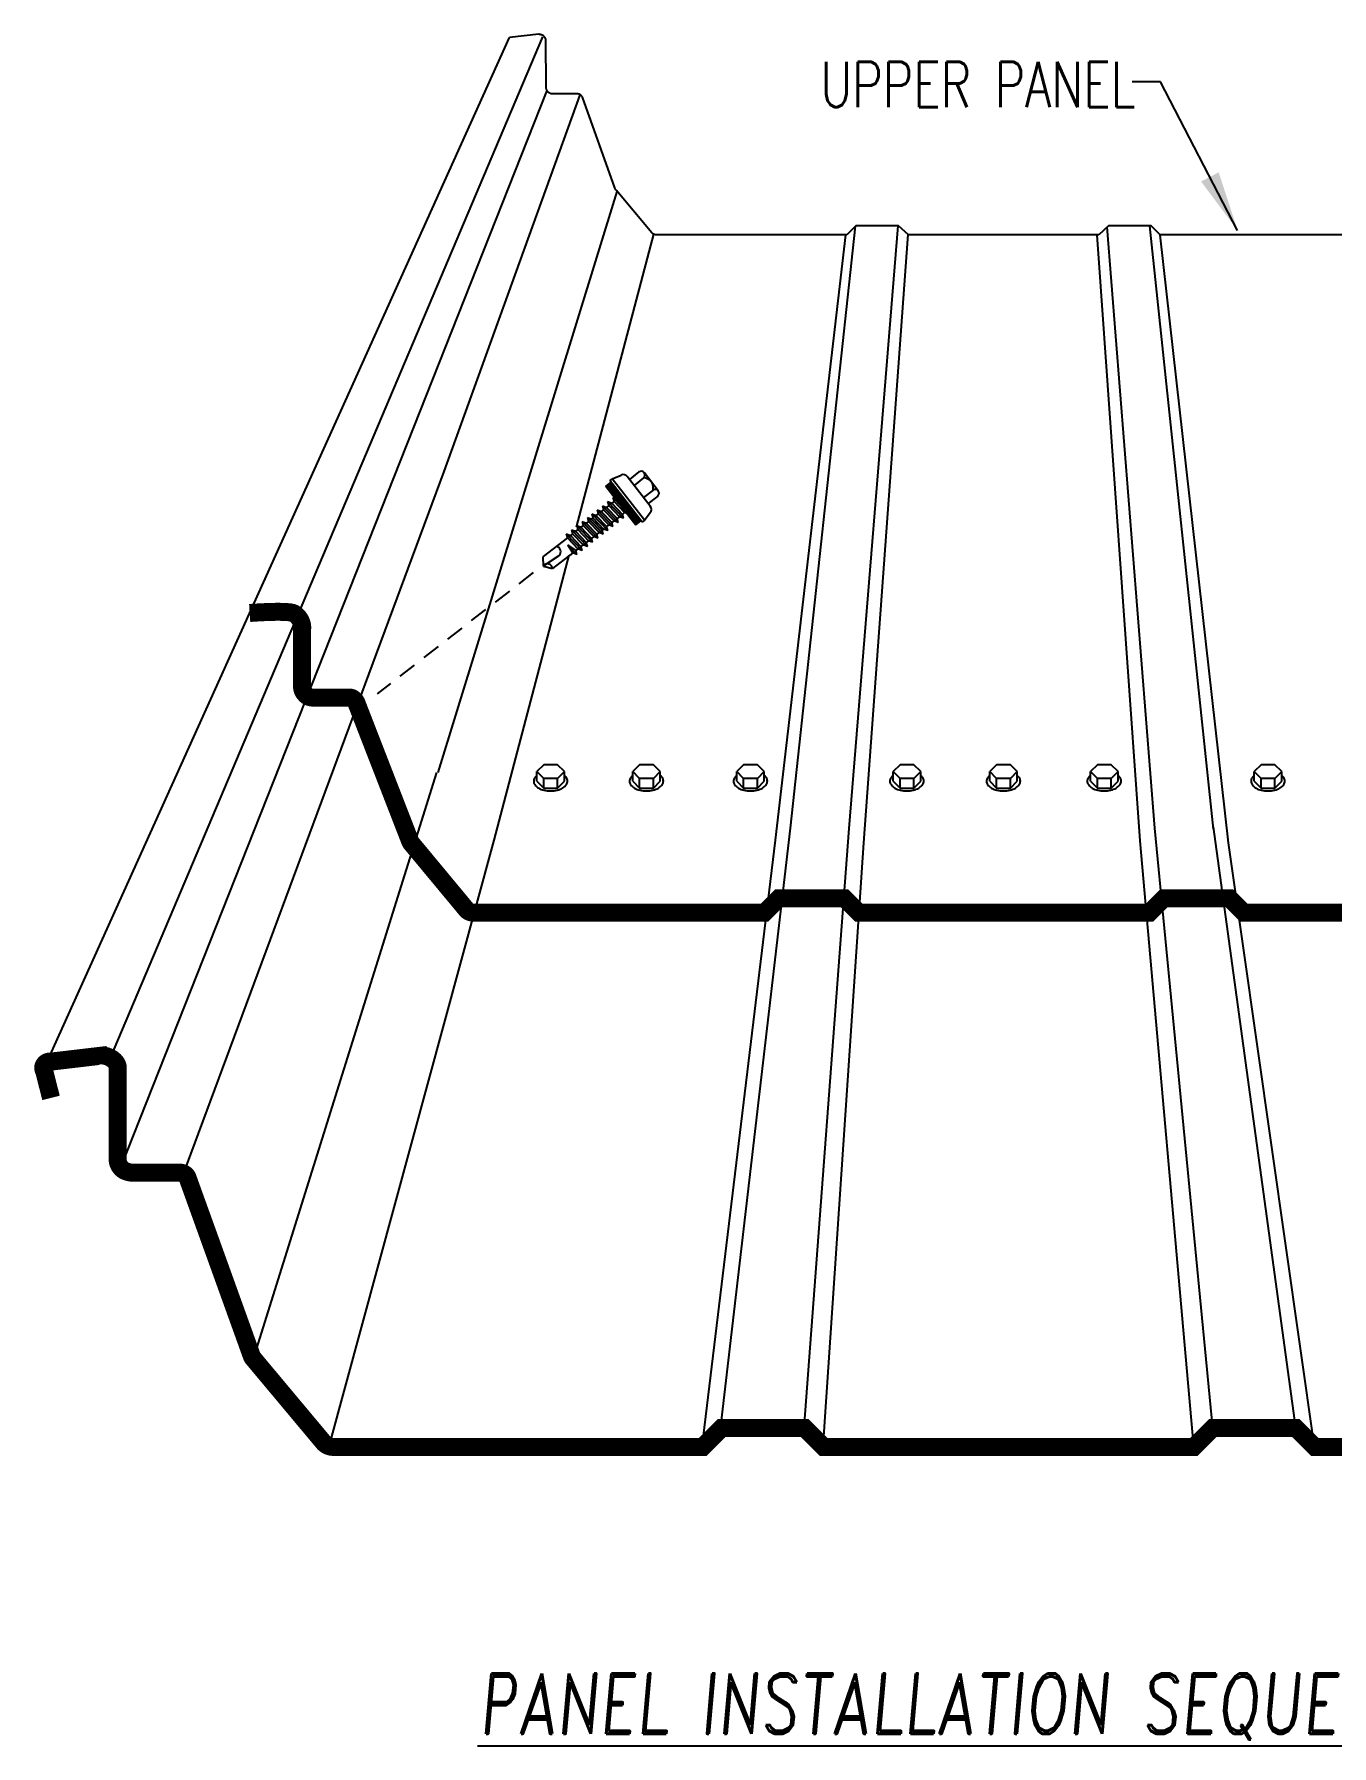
# Model space of a CAD drawing. Header units: inches. Extents: x 2.8 to 49, y 4.7 to 45.8.
# Drawn here: x 5.1 to 15.86, y 4.71 to 18.91 of the extents above; entities that cross this region are included whole.
import ezdxf

# ---------------------------------------------------------------- set-up
doc = ezdxf.new("R2010")
doc.units = ezdxf.units.IN
doc.header["$MEASUREMENT"] = 0
doc.linetypes.add('DASHED', pattern=[0.75, 0.5, -0.25])
doc.linetypes.add('NS Centerline', pattern=[0.7, 0.4, -0.1, 0.1, -0.1])
for name, color, linetype in [('DIM', 7, 'Continuous'), ('FASTENER', 9, 'Continuous'), ('LABEL', 6, 'Continuous'), ('NS Center Lines', 4, 'NS Centerline'), ('PANEL-S', 11, 'Continuous'), ('TEXT', 2, 'Continuous')]:
    doc.layers.add(name, color=color, linetype=linetype)
doc.styles.add('ROMAND', font='romand', dxfattribs={"height": 0.075})
doc.styles.add('SIMPLEX', font='SIMPLEX.SHX', dxfattribs={"width": 0.75, "height": 0.125})
doc.styles.add('TEXT1', font='ROMANS.shx', dxfattribs={"width": 0.75, "height": 0.375})
doc.dimstyles.new('DETAIL$7', dxfattribs={"dimscale": 4, "dimtxt": 0.09375, "dimasz": 0.125, "dimexe": 0.0625, "dimexo": 0.125, "dimgap": 0.0625, "dimtad": 1, "dimdec": 4, "dimzin": 3, "dimdsep": 46, "dimlunit": 4, "dimtxsty": 'TEXT1', "dimblk": 'ARCHTICK', "dimcen": 0.0625, "dimclrd": 7, "dimclre": 7, "dimclrt": 2, "dimadec": 0, "dimazin": 0, "dimtfac": 0.59375, "dimtdec": 4, "dimtmove": 0, "dimatfit": 3, "dimfxl": 0, "dimfrac": 2, "dimtolj": 1, "dimtzin": 3, "dimarcsym": 0})

# ---------------------------------------------------------------- blocks, each defined once
blk = doc.blocks.new('LAY-LAB')
at = {"layer": 'LABEL', "color": 6, "style": 'ROMAND', "oblique": 5, "width": 0.75}
blk.add_attdef('LAY-LAB', (0.017, 0.0362), '', height=0.1875, dxfattribs=at)
blk = doc.blocks.new('_ArchTick')
at = {"color": 0, "linetype": 'ByBlock', "const_width": 0.15}
blk.add_lwpolyline([(-0.5, -0.5), (0.5, 0.5)], dxfattribs=at)

msp = doc.modelspace()

# ---------------------------------------------------------------- linework, layer by layer
at = {"layer": 'FASTENER'}
for p, q in [((9.89039, 15.22347), (9.87101, 15.2084)), ((10.1384, 14.86442), (9.87101, 15.2084)), ((9.89039, 15.22347), (9.96349, 15.25428)), ((10.15778, 14.87948), (9.89039, 15.22347)), ((10.20534, 14.99577), (10.01481, 15.24088)), ((10.11172, 15.27989), (10.03241, 15.21824)), ((10.15055, 15.22993), (10.07124, 15.16828)), ((10.27225, 15.12267), (10.15375, 15.27511)), ((9.87844, 15.19571), (9.83609, 15.16278)), ((9.83609, 15.16278), (10.08592, 14.84139)), ((9.83796, 15.16424), (9.83755, 15.16091)), ((9.8404, 15.16613), (9.83944, 15.15848)), ((9.84283, 15.16802), (9.84133, 15.15605)), ((9.84526, 15.16991), (9.84322, 15.15361)), ((9.84769, 15.1718), (9.84511, 15.15118)), ((9.85012, 15.17369), (9.847, 15.14875)), ((9.85256, 15.17559), (9.84889, 15.14632)), ((9.85499, 15.17748), (9.85078, 15.14388)), ((9.85742, 15.17937), (9.85267, 15.14145)), ((9.85985, 15.18126), (9.85456, 15.13902)), ((9.86229, 15.18315), (9.85645, 15.13659)), ((9.86472, 15.18504), (9.85834, 15.13416)), ((9.86715, 15.18693), (9.86023, 15.13172)), ((9.86958, 15.18882), (9.86213, 15.12929)), ((9.87202, 15.19071), (9.86402, 15.12686)), ((9.87445, 15.1926), (9.86591, 15.12443)), ((9.87688, 15.19449), (9.8678, 15.12199)), ((9.87912, 15.19484), (9.86969, 15.11956)), ((9.88101, 15.19241), (9.87158, 15.11713)), ((9.8829, 15.18998), (9.87347, 15.1147)), ((9.88479, 15.18755), (9.87536, 15.11226)), ((9.88668, 15.18511), (9.87725, 15.10983)), ((10.12828, 14.87432), (9.87844, 15.19571)), ((9.88857, 15.18268), (9.87914, 15.1074)), ((9.89046, 15.18025), (9.88103, 15.10497)), ((9.89235, 15.17782), (9.88292, 15.10254)), ((9.89425, 15.17538), (9.88481, 15.1001)), ((9.89614, 15.17295), (9.88671, 15.09767)), ((9.89803, 15.17052), (9.8886, 15.09524)), ((9.89992, 15.16809), (9.89049, 15.09281)), ((9.90181, 15.16565), (9.89238, 15.09037)), ((9.9037, 15.16322), (9.89427, 15.08794)), ((9.89577, 15.0675), (9.97396, 14.98542)), ((9.89577, 15.0675), (9.90517, 15.03467)), ((9.89577, 15.0675), (9.9163, 15.0596)), ((9.90559, 15.16079), (9.89616, 15.08551)), ((9.90748, 15.15836), (9.89805, 15.08308)), ((9.90937, 15.15593), (9.89994, 15.08064)), ((9.91126, 15.15349), (9.90183, 15.07821)), ((9.91315, 15.15106), (9.90372, 15.07578)), ((9.91504, 15.14863), (9.90561, 15.07335)), ((9.91693, 15.1462), (9.9075, 15.07092)), ((9.91882, 15.14376), (9.90939, 15.06848)), ((9.92072, 15.14133), (9.91128, 15.06605)), ((9.92261, 15.1389), (9.91318, 15.06362)), ((9.9245, 15.13647), (9.91507, 15.06119)), ((9.92639, 15.13403), (9.91696, 15.05875)), ((9.92828, 15.1316), (9.91885, 15.05632)), ((9.93017, 15.12917), (9.92074, 15.05389)), ((9.93206, 15.12674), (9.92263, 15.05146)), ((9.93395, 15.1243), (9.92452, 15.04902)), ((9.93584, 15.12187), (9.92641, 15.04659)), ((9.93773, 15.11944), (9.9283, 15.04416)), ((9.93962, 15.11701), (9.93019, 15.04173)), ((9.94151, 15.11458), (9.93208, 15.0393)), ((9.94141, 15.09623), (9.93397, 15.03686)), ((9.94384, 15.09812), (9.93586, 15.03443)), ((9.94628, 15.10001), (9.93776, 15.032)), ((9.94871, 15.10191), (9.93965, 15.02957)), ((9.9434, 15.11214), (9.94141, 15.09623)), ((9.95097, 15.10241), (9.94154, 15.02713)), ((9.95286, 15.09998), (9.94343, 15.0247)), ((9.9453, 15.10971), (9.94384, 15.09812)), ((9.95475, 15.09755), (9.94532, 15.02227)), ((9.94719, 15.10728), (9.94628, 15.10001)), ((9.95664, 15.09512), (9.94721, 15.01984)), ((9.94908, 15.10485), (9.94871, 15.10191)), ((9.95853, 15.09268), (9.9491, 15.0174)), ((9.96042, 15.09025), (9.95099, 15.01497)), ((9.96231, 15.08782), (9.95288, 15.01254)), ((9.9642, 15.08539), (9.95477, 15.01011)), ((9.96609, 15.08296), (9.95666, 15.00768)), ((9.96798, 15.08052), (9.95855, 15.00524)), ((9.96987, 15.07809), (9.96044, 15.00281)), ((9.97177, 15.07566), (9.96233, 15.00038)), ((9.97366, 15.07323), (9.96423, 14.99795)), ((9.97555, 15.07079), (9.96612, 14.99551)), ((9.97744, 15.06836), (9.96801, 14.99308)), ((9.97933, 15.06593), (9.9699, 14.99065)), ((9.98122, 15.0635), (9.97179, 14.98822)), ((9.98311, 15.06106), (9.97368, 14.98578)), ((10.22822, 15.13002), (10.14891, 15.06836)), ((10.26706, 15.08006), (10.18775, 15.01841)), ((9.72066, 14.93137), (9.73005, 14.89854)), ((9.72066, 14.93137), (9.75519, 14.91809)), ((9.72066, 14.93137), (9.85245, 14.79302)), ((9.77383, 14.93257), (9.75519, 14.91809)), ((9.75519, 14.91809), (9.84306, 14.82585)), ((9.76444, 14.9654), (9.79897, 14.95212)), ((9.76444, 14.9654), (9.77383, 14.93257)), ((9.76444, 14.9654), (9.89623, 14.82705)), ((9.77383, 14.93257), (9.86169, 14.84034)), ((9.81761, 14.9666), (9.79897, 14.95212)), ((9.79897, 14.95212), (9.88684, 14.85988)), ((9.80822, 14.99944), (9.84275, 14.98615)), ((9.80822, 14.99944), (9.81761, 14.9666)), ((9.80822, 14.99944), (9.94001, 14.86108)), ((9.81761, 14.9666), (9.90547, 14.87437)), ((9.86139, 15.00064), (9.84275, 14.98615)), ((9.84275, 14.98615), (9.93062, 14.89391)), ((9.852, 15.03347), (9.86139, 15.00064)), ((9.852, 15.03347), (9.88653, 15.02018)), ((9.852, 15.03347), (9.98379, 14.89512)), ((9.86139, 15.00064), (9.94925, 14.9084)), ((9.90517, 15.03467), (9.88653, 15.02018)), ((9.88653, 15.02018), (9.9744, 14.92795)), ((9.90517, 15.03467), (9.99303, 14.94243)), ((9.99303, 14.94243), (9.9744, 14.92795)), ((9.98379, 14.89512), (9.9744, 14.92795)), ((9.985, 15.05863), (9.97557, 14.98335)), ((9.98689, 15.0562), (9.97746, 14.98092)), ((9.98878, 15.05377), (9.97935, 14.97849)), ((9.99067, 15.05134), (9.98124, 14.97606)), ((9.99256, 15.0489), (9.98313, 14.97362)), ((9.99445, 15.04647), (9.98502, 14.97119)), ((9.99635, 15.04404), (9.98691, 14.96876)), ((9.99824, 15.04161), (9.98881, 14.96633)), ((10.00013, 15.03917), (9.9907, 14.96389)), ((10.00202, 15.03674), (9.99259, 14.96146)), ((10.0135, 14.93456), (9.99303, 14.94243)), ((10.00391, 15.03431), (9.99448, 14.95903)), ((10.0058, 15.03188), (9.99637, 14.9566)), ((10.00769, 15.02944), (9.99826, 14.95416)), ((10.00958, 15.02701), (10.00015, 14.95173)), ((10.01147, 15.02458), (10.00204, 14.9493)), ((10.01336, 15.02215), (10.00393, 14.94687)), ((10.01525, 15.01972), (10.00582, 14.94444)), ((10.01714, 15.01728), (10.00771, 14.942)), ((10.01903, 15.01485), (10.0096, 14.93957)), ((10.02092, 15.01242), (10.01149, 14.93714)), ((10.02282, 15.00999), (10.01338, 14.93471)), ((10.02471, 15.00755), (10.01528, 14.93227)), ((10.0266, 15.00512), (10.01717, 14.92984)), ((10.02849, 15.00269), (10.01906, 14.92741)), ((10.03038, 15.00026), (10.02095, 14.92498)), ((10.03227, 14.99782), (10.02284, 14.92254)), ((10.03416, 14.99539), (10.02473, 14.92011)), ((10.03605, 14.99296), (10.02662, 14.91768)), ((10.03794, 14.99053), (10.02851, 14.91525)), ((10.03983, 14.9881), (10.0304, 14.91282)), ((10.04172, 14.98566), (10.03229, 14.91038)), ((10.04361, 14.98323), (10.03418, 14.90795)), ((10.0455, 14.9808), (10.03607, 14.90552)), ((10.0474, 14.97837), (10.03796, 14.90309)), ((10.04698, 14.95757), (10.03986, 14.90065)), ((10.04942, 14.95946), (10.04175, 14.89822)), ((10.05185, 14.96135), (10.04364, 14.89579)), ((10.05428, 14.96324), (10.04553, 14.89336)), ((10.04929, 14.97593), (10.04698, 14.95757)), ((10.05671, 14.96513), (10.04742, 14.89092)), ((10.05874, 14.96377), (10.04931, 14.88849)), ((10.05118, 14.9735), (10.04942, 14.95946)), ((10.06063, 14.96134), (10.0512, 14.88606)), ((10.05307, 14.97107), (10.05185, 14.96135)), ((10.06252, 14.95891), (10.05309, 14.88363)), ((10.05496, 14.96864), (10.05428, 14.96324)), ((10.06441, 14.95648), (10.05498, 14.8812)), ((10.05685, 14.9662), (10.05671, 14.96513)), ((10.0663, 14.95404), (10.05687, 14.87876)), ((10.06819, 14.95161), (10.05876, 14.87633)), ((10.07008, 14.94918), (10.06065, 14.8739)), ((10.07197, 14.94675), (10.06254, 14.87147)), ((10.07387, 14.94431), (10.06443, 14.86903)), ((10.07576, 14.94188), (10.06633, 14.8666)), ((10.07765, 14.93945), (10.06822, 14.86417)), ((10.07954, 14.93702), (10.07011, 14.86174)), ((10.08143, 14.93458), (10.072, 14.8593)), ((10.08332, 14.93215), (10.07389, 14.85687)), ((10.08521, 14.92972), (10.07578, 14.85444)), ((10.0871, 14.92729), (10.07767, 14.85201)), ((10.08899, 14.92486), (10.07956, 14.84957)), ((10.09088, 14.92242), (10.08145, 14.84714)), ((10.09277, 14.91999), (10.08334, 14.84471)), ((10.09466, 14.91756), (10.08523, 14.84228)), ((10.15778, 14.87948), (10.20568, 14.94272)), ((9.55205, 14.8003), (9.68384, 14.66195)), ((9.55205, 14.8003), (9.56144, 14.76747)), ((9.55205, 14.8003), (9.58658, 14.78702)), ((9.60522, 14.8015), (9.58658, 14.78702)), ((9.58658, 14.78702), (9.67445, 14.69478)), ((9.59583, 14.83434), (9.72762, 14.69598)), ((9.59583, 14.83434), (9.60522, 14.8015)), ((9.59583, 14.83434), (9.63036, 14.82105)), ((9.60522, 14.8015), (9.69308, 14.70927)), ((9.649, 14.83554), (9.63036, 14.82105)), ((9.63036, 14.82105), (9.71823, 14.72882)), ((9.63961, 14.86837), (9.67414, 14.85508)), ((9.63961, 14.86837), (9.649, 14.83554)), ((9.63961, 14.86837), (9.7714, 14.73002)), ((9.649, 14.83554), (9.73686, 14.7433)), ((9.69278, 14.86957), (9.67414, 14.85508)), ((9.67414, 14.85508), (9.76201, 14.76285)), ((9.68339, 14.9024), (9.69278, 14.86957)), ((9.68339, 14.9024), (9.71792, 14.88911)), ((9.68339, 14.9024), (9.81518, 14.76405)), ((9.69278, 14.86957), (9.78064, 14.77733)), ((9.73005, 14.89854), (9.71792, 14.88911)), ((9.71792, 14.88911), (9.80579, 14.79688)), ((9.73005, 14.89854), (9.81791, 14.80631)), ((9.78064, 14.77733), (9.76201, 14.76285)), ((9.81518, 14.76405), (9.78064, 14.77733)), ((9.81791, 14.80631), (9.80579, 14.79688)), ((9.81518, 14.76405), (9.80579, 14.79688)), ((9.85245, 14.79302), (9.81791, 14.80631)), ((9.86169, 14.84034), (9.84306, 14.82585)), ((9.85245, 14.79302), (9.84306, 14.82585)), ((9.89623, 14.82705), (9.86169, 14.84034)), ((9.90547, 14.87437), (9.88684, 14.85988)), ((9.89623, 14.82705), (9.88684, 14.85988)), ((9.94001, 14.86108), (9.90547, 14.87437)), ((9.94925, 14.9084), (9.93062, 14.89391)), ((9.94001, 14.86108), (9.93062, 14.89391)), ((9.98379, 14.89512), (9.94925, 14.9084)), ((10.08592, 14.84139), (10.12828, 14.87432)), ((10.09655, 14.91513), (10.08747, 14.84259)), ((10.09845, 14.91269), (10.0899, 14.84449)), ((10.10034, 14.91026), (10.09233, 14.84638)), ((10.10223, 14.90783), (10.09476, 14.84827)), ((10.10412, 14.9054), (10.0972, 14.85016)), ((10.10601, 14.90296), (10.09963, 14.85205)), ((10.1079, 14.90053), (10.10206, 14.85394)), ((10.10979, 14.8981), (10.10449, 14.85583)), ((10.11168, 14.89567), (10.10693, 14.85772)), ((10.11357, 14.89324), (10.10936, 14.85961)), ((10.11546, 14.8908), (10.11179, 14.8615)), ((10.11735, 14.88837), (10.11422, 14.86339)), ((10.11924, 14.88594), (10.11666, 14.86528)), ((10.12113, 14.88351), (10.11909, 14.86717)), ((10.12302, 14.88107), (10.12152, 14.86907)), ((10.12492, 14.87864), (10.12395, 14.87096)), ((10.12681, 14.87621), (10.12638, 14.87285)), ((10.15778, 14.87948), (10.1384, 14.86442)), ((9.51766, 14.73344), (9.3174, 14.57777)), ((9.50827, 14.76627), (9.64006, 14.62792)), ((9.50827, 14.76627), (9.54281, 14.75299)), ((9.50827, 14.76627), (9.51766, 14.73344)), ((9.51766, 14.73344), (9.60552, 14.64121)), ((9.51924, 14.67477), (9.59628, 14.59389)), ((9.51924, 14.67477), (9.58689, 14.62672)), ((9.52135, 14.67255), (9.56175, 14.60718)), ((9.56144, 14.76747), (9.54281, 14.75299)), ((9.54281, 14.75299), (9.63067, 14.66075)), ((9.56144, 14.76747), (9.6493, 14.67524)), ((9.60552, 14.64121), (9.58689, 14.62672)), ((9.64006, 14.62792), (9.60552, 14.64121)), ((9.6493, 14.67524), (9.63067, 14.66075)), ((9.64006, 14.62792), (9.63067, 14.66075)), ((9.68384, 14.66195), (9.6493, 14.67524)), ((9.69308, 14.70927), (9.67445, 14.69478)), ((9.68384, 14.66195), (9.67445, 14.69478)), ((9.72762, 14.69598), (9.69308, 14.70927)), ((9.73686, 14.7433), (9.71823, 14.72882)), ((9.72762, 14.69598), (9.71823, 14.72882)), ((9.7714, 14.73002), (9.73686, 14.7433)), ((9.7714, 14.73002), (9.76201, 14.76285)), ((9.31899, 14.49874), (9.3174, 14.57777)), ((9.31899, 14.49874), (9.39519, 14.4777)), ((9.3277, 14.50734), (9.45, 14.58653)), ((9.56175, 14.60718), (9.39519, 14.4777)), ((9.56175, 14.60718), (9.54311, 14.59269)), ((9.59628, 14.59389), (9.56175, 14.60718)), ((9.59191, 14.63063), (9.58689, 14.62672)), ((9.59628, 14.59389), (9.58689, 14.62672)), ((9.32244, 12.84949), (9.26525, 12.79229)), ((9.26525, 12.71274), (9.26525, 12.79229)), ((9.32244, 12.73508), (9.26525, 12.79229)), ((9.4368, 12.84949), (9.32244, 12.84949)), ((9.49399, 12.79229), (9.4368, 12.84949)), ((9.49399, 12.79229), (9.4368, 12.73508)), ((9.49399, 12.71274), (9.49399, 12.79229)), ((10.11729, 12.84949), (10.0601, 12.79229)), ((10.0601, 12.71274), (10.0601, 12.79229)), ((10.11729, 12.73508), (10.0601, 12.79229)), ((10.23165, 12.84949), (10.11729, 12.84949)), ((10.28884, 12.79229), (10.23165, 12.84949)), ((10.28884, 12.79229), (10.23165, 12.73508)), ((10.28884, 12.71274), (10.28884, 12.79229)), ((10.9801, 12.84949), (10.92291, 12.79229)), ((10.9801, 12.73508), (10.92291, 12.79229)), ((10.92291, 12.71274), (10.92291, 12.79229)), ((11.09446, 12.84949), (10.9801, 12.84949)), ((11.15165, 12.79229), (11.09446, 12.84949)), ((11.15165, 12.79229), (11.09446, 12.73508)), ((11.15165, 12.71274), (11.15165, 12.79229)), ((12.2774, 12.84949), (12.22021, 12.79229)), ((12.2774, 12.73508), (12.22021, 12.79229)), ((12.22021, 12.71274), (12.22021, 12.79229)), ((12.39176, 12.84949), (12.2774, 12.84949)), ((12.44895, 12.79229), (12.39176, 12.84949)), ((12.44895, 12.79229), (12.39176, 12.73508)), ((12.44895, 12.71274), (12.44895, 12.79229)), ((13.0787, 12.84949), (13.02152, 12.79229)), ((13.0787, 12.73508), (13.02152, 12.79229)), ((13.02152, 12.71274), (13.02152, 12.79229)), ((13.19307, 12.84949), (13.0787, 12.84949)), ((13.25025, 12.79229), (13.19307, 12.84949)), ((13.25025, 12.79229), (13.19307, 12.73508)), ((13.25025, 12.71274), (13.25025, 12.79229)), ((13.91446, 12.84949), (13.85728, 12.79229)), ((13.91446, 12.73508), (13.85728, 12.79229)), ((13.85728, 12.71274), (13.85728, 12.79229)), ((14.02883, 12.84949), (13.91446, 12.84949)), ((14.08601, 12.79229), (14.02883, 12.84949)), ((14.08601, 12.79229), (14.02883, 12.73508)), ((14.08601, 12.71274), (14.08601, 12.79229)), ((15.27354, 12.84949), (15.21635, 12.79229)), ((15.27354, 12.73508), (15.21635, 12.79229)), ((15.21635, 12.71274), (15.21635, 12.79229)), ((15.38791, 12.84949), (15.27354, 12.84949)), ((15.44509, 12.79229), (15.38791, 12.84949)), ((15.44509, 12.79229), (15.38791, 12.73508)), ((15.44509, 12.71274), (15.44509, 12.79229)), ((9.26525, 12.71274), (9.32244, 12.65553)), ((9.4368, 12.73508), (9.32244, 12.73508)), ((9.32244, 12.65553), (9.32244, 12.73508)), ((9.32244, 12.65553), (9.4368, 12.65553)), ((9.4368, 12.65553), (9.4368, 12.73508)), ((9.4368, 12.65553), (9.49399, 12.71274)), ((10.0601, 12.71274), (10.11729, 12.65553)), ((10.23165, 12.73508), (10.11729, 12.73508)), ((10.11729, 12.65553), (10.11729, 12.73508)), ((10.11729, 12.65553), (10.23165, 12.65553)), ((10.23165, 12.65553), (10.23165, 12.73508)), ((10.23165, 12.65553), (10.28884, 12.71274)), ((10.92291, 12.71274), (10.9801, 12.65553)), ((10.9801, 12.65553), (10.9801, 12.73508)), ((11.09446, 12.73508), (10.9801, 12.73508)), ((10.9801, 12.65553), (11.09446, 12.65553)), ((11.09446, 12.65553), (11.09446, 12.73508)), ((11.09446, 12.65553), (11.15165, 12.71274)), ((12.22021, 12.71274), (12.2774, 12.65553)), ((12.2774, 12.65553), (12.2774, 12.73508)), ((12.39176, 12.73508), (12.2774, 12.73508)), ((12.2774, 12.65553), (12.39176, 12.65553)), ((12.39176, 12.65553), (12.39176, 12.73508)), ((12.39176, 12.65553), (12.44895, 12.71274)), ((13.02152, 12.71274), (13.0787, 12.65553)), ((13.0787, 12.65553), (13.0787, 12.73508)), ((13.19307, 12.73508), (13.0787, 12.73508)), ((13.0787, 12.65553), (13.19307, 12.65553)), ((13.19307, 12.65553), (13.19307, 12.73508)), ((13.19307, 12.65553), (13.25025, 12.71274)), ((13.85728, 12.71274), (13.91446, 12.65553)), ((13.91446, 12.65553), (13.91446, 12.73508)), ((14.02883, 12.73508), (13.91446, 12.73508)), ((13.91446, 12.65553), (14.02883, 12.65553)), ((14.02883, 12.65553), (14.02883, 12.73508)), ((14.02883, 12.65553), (14.08601, 12.71274)), ((15.21635, 12.71274), (15.27354, 12.65553)), ((15.27354, 12.65553), (15.27354, 12.73508)), ((15.38791, 12.73508), (15.27354, 12.73508)), ((15.27354, 12.65553), (15.38791, 12.65553)), ((15.38791, 12.65553), (15.38791, 12.73508)), ((15.38791, 12.65553), (15.44509, 12.71274))]:
    msp.add_line(p, q, dxfattribs=at)
for points in [[(9.26525, 12.76065, 0.0646744), (9.24735, 12.74121, 0.15627597), (9.23836, 12.71268, 0.15627597)], [(9.23836, 12.71268, 0.15627597), (9.24763, 12.68423, 0.10666476), (9.27979, 12.65527, 0.07258776), (9.32281, 12.63829, 0.05902174), (9.37922, 12.63189, 0.05902174), (9.43557, 12.63885, 0.07258776), (9.47842, 12.65625, 0.10666476), (9.51028, 12.68553, 0.15627597), (9.51927, 12.71406, 0.15627597), (9.51, 12.74251, 0.05801111), (9.49399, 12.76002, 0.07258776)], [(10.0601, 12.76065, 0.0646744), (10.0422, 12.74121, 0.15627597), (10.03321, 12.71268, 0.15627597)], [(10.03321, 12.71268, 0.15627597), (10.04248, 12.68423, 0.10666476), (10.07464, 12.65527, 0.07258776), (10.11766, 12.63829, 0.05902174), (10.17407, 12.63189, 0.05902174), (10.23042, 12.63885, 0.07258776), (10.27327, 12.65625, 0.10666476), (10.30513, 12.68553, 0.15627597), (10.31412, 12.71406, 0.15627597), (10.30485, 12.74251, 0.05801111), (10.28884, 12.76002, 0.07258776)], [(10.92291, 12.76065, 0.0646744), (10.90501, 12.74121, 0.15627597), (10.89602, 12.71268, 0.15627597)], [(10.89602, 12.71268, 0.15627597), (10.90529, 12.68423, 0.10666476), (10.93745, 12.65527, 0.07258776), (10.98047, 12.63829, 0.05902174), (11.03688, 12.63189, 0.05902174), (11.09323, 12.63885, 0.07258776), (11.13608, 12.65625, 0.10666476), (11.16794, 12.68553, 0.15627597), (11.17693, 12.71406, 0.15627597), (11.16766, 12.74251, 0.05801111), (11.15165, 12.76002, 0.07258776)], [(12.22021, 12.76065, 0.0646744), (12.20231, 12.74121, 0.15627597), (12.19332, 12.71268, 0.15627597)], [(12.19332, 12.71268, 0.15627597), (12.20259, 12.68423, 0.10666476), (12.23474, 12.65527, 0.07258776), (12.27776, 12.63829, 0.05902174), (12.33418, 12.63189, 0.05902174), (12.39053, 12.63885, 0.07258776), (12.43338, 12.65625, 0.10666476), (12.46524, 12.68553, 0.15627597), (12.47423, 12.71406, 0.15627597), (12.46496, 12.74251, 0.05801111), (12.44895, 12.76002, 0.07258776)], [(13.02152, 12.76065, 0.0646744), (13.00361, 12.74121, 0.15627597), (12.99463, 12.71268, 0.15627597)], [(12.99463, 12.71268, 0.15627597), (13.00389, 12.68423, 0.10666476), (13.03605, 12.65527, 0.07258776), (13.07907, 12.63829, 0.05902174), (13.13548, 12.63189, 0.05902174), (13.19183, 12.63885, 0.07258776), (13.23468, 12.65625, 0.10666476), (13.26655, 12.68553, 0.15627597), (13.27553, 12.71406, 0.15627597), (13.26626, 12.74251, 0.05801111), (13.25025, 12.76002, 0.07258776)], [(13.85728, 12.76065, 0.0646744), (13.83938, 12.74121, 0.15627597), (13.83039, 12.71268, 0.15627597)], [(13.83039, 12.71268, 0.15627597), (13.83966, 12.68423, 0.10666476), (13.87181, 12.65527, 0.07258776), (13.91483, 12.63829, 0.05902174), (13.97125, 12.63189, 0.05902174), (14.02759, 12.63885, 0.07258776), (14.07044, 12.65625, 0.10666476), (14.10231, 12.68553, 0.15627597), (14.1113, 12.71406, 0.15627597), (14.10203, 12.74251, 0.05801111), (14.08601, 12.76002, 0.07258776)], [(15.21635, 12.76065, 0.0646744), (15.19845, 12.74121, 0.15627597), (15.18946, 12.71268, 0.15627597)], [(15.18946, 12.71268, 0.15627597), (15.19873, 12.68423, 0.10666476), (15.23089, 12.65527, 0.07258776), (15.27391, 12.63829, 0.05902174), (15.33032, 12.63189, 0.05902174), (15.38667, 12.63885, 0.07258776), (15.42952, 12.65625, 0.10666476), (15.46138, 12.68553, 0.15627597), (15.47037, 12.71406, 0.15627597), (15.4611, 12.74251, 0.05801111), (15.44509, 12.76002, 0.07258776)]]:
    msp.add_lwpolyline(points, format="xyb", dxfattribs=at)
for centre, radius, start, end in [((9.98041, 15.21414), 0.04357, 37.859486, 112.859486), ((10.13007, 15.25408), 0.03167, 310.296088, 125.422883), ((10.1491, 15.14865), 0.08129, 346.743975, 88.974996), ((10.24654, 15.10418), 0.03167, 310.382396, 125.336576), ((10.17095, 14.96903), 0.04357, 322.859486, 37.859486), ((9.4178, 14.61769), 0.04481, 315.9522, 80.064022), ((9.35362, 14.47564), 0.04162, 2.847452, 146.284959)]:
    msp.add_arc(centre, radius, start, end, dxfattribs=at)
at = {"layer": 'NS Center Lines', "color": 8, "linetype": 'DASHED', "ltscale": 0.3}
msp.add_line((9.2342, 14.44453), (7.93861, 13.43741), dxfattribs=at)
at = {"layer": 'PANEL-S'}
for p, q in [((9.27975, 18.91331), (9.03732, 18.88512)), ((9.28047, 18.91311), (9.27975, 18.91331)), ((9.28627, 18.91241), (9.28047, 18.91311)), ((9.29207, 18.91127), (9.28627, 18.91241)), ((9.29781, 18.90968), (9.29207, 18.91127)), ((9.30346, 18.90773), (9.29781, 18.90968)), ((9.3089, 18.90534), (9.30346, 18.90773)), ((9.3141, 18.90257), (9.3089, 18.90534)), ((9.31899, 18.8994), (9.3141, 18.90257)), ((9.32357, 18.89593), (9.31899, 18.8994)), ((9.32769, 18.89209), (9.32357, 18.89593)), ((5.19905, 10.37924), (9.03732, 18.88512)), ((5.72836, 10.4156), (9.31518, 18.89306)), ((9.33138, 18.88794), (9.32769, 18.89209)), ((9.33449, 18.88344), (9.33138, 18.88794)), ((9.33704, 18.87868), (9.33449, 18.88344)), ((9.33893, 18.87362), (9.33704, 18.87868)), ((9.3401, 18.8683), (9.33893, 18.87362)), ((9.34048, 18.8627), (9.3401, 18.8683)), ((9.34054, 18.47943), (9.34048, 18.8627)), ((9.34072, 18.47578), (9.34054, 18.47943)), ((9.34102, 18.47231), (9.34072, 18.47578)), ((9.34144, 18.4689), (9.34102, 18.47231)), ((5.81303, 9.50508), (9.34897, 18.44624)), ((8.49531, 15.28464), (9.62518, 18.41077)), ((9.34198, 18.46568), (9.34144, 18.4689)), ((9.34263, 18.46251), (9.34198, 18.46568)), ((9.34341, 18.4595), (9.34263, 18.46251)), ((9.34429, 18.45657), (9.34341, 18.4595)), ((9.34531, 18.45382), (9.34429, 18.45657)), ((9.34644, 18.45113), (9.34531, 18.45382)), ((9.3477, 18.44858), (9.34644, 18.45113)), ((9.34903, 18.44613), (9.3477, 18.44858)), ((9.35052, 18.44386), (9.34903, 18.44613)), ((9.35214, 18.44165), (9.35052, 18.44386)), ((9.35387, 18.43956), (9.35214, 18.44165)), ((9.35567, 18.43758), (9.35387, 18.43956)), ((9.35764, 18.43489), (9.35567, 18.43758)), ((9.35971, 18.43238), (9.35764, 18.43489)), ((9.36188, 18.43011), (9.35971, 18.43238)), ((9.36413, 18.42802), (9.36188, 18.43011)), ((9.36652, 18.42619), (9.36413, 18.42802)), ((9.36896, 18.42453), (9.36652, 18.42619)), ((9.37147, 18.42308), (9.36896, 18.42453)), ((9.37402, 18.42178), (9.37147, 18.42308)), ((9.37668, 18.4207), (9.37402, 18.42178)), ((9.37938, 18.41977), (9.37668, 18.4207)), ((9.38213, 18.41901), (9.37938, 18.41977)), ((9.38487, 18.41838), (9.38213, 18.41901)), ((9.38769, 18.41794), (9.38487, 18.41838)), ((9.3905, 18.4176), (9.38769, 18.41794)), ((9.39335, 18.41742), (9.3905, 18.4176)), ((9.39615, 18.41734), (9.39335, 18.41742)), ((9.60652, 18.41726), (9.39615, 18.41734)), ((9.60937, 18.4169), (9.60652, 18.41726)), ((9.6122, 18.41636), (9.60937, 18.4169)), ((9.61499, 18.41554), (9.6122, 18.41636)), ((9.61776, 18.41457), (9.61499, 18.41554)), ((9.62049, 18.41335), (9.61776, 18.41457)), ((9.6232, 18.41198), (9.62049, 18.41335)), ((9.62581, 18.41039), (9.6232, 18.41198)), ((9.62841, 18.40867), (9.62581, 18.41039)), ((9.63093, 18.40674), (9.62841, 18.40867)), ((9.63338, 18.40467), (9.63093, 18.40674)), ((9.63571, 18.40241), (9.63338, 18.40467)), ((9.63798, 18.40004), (9.63571, 18.40241)), ((9.64013, 18.39751), (9.63798, 18.40004)), ((9.64223, 18.39484), (9.64013, 18.39751)), ((9.64414, 18.39203), (9.64223, 18.39484)), ((9.91243, 17.637), (9.64414, 18.39203)), ((9.9126, 17.63588), (9.91243, 17.637)), ((9.91288, 17.63469), (9.9126, 17.63588)), ((9.91324, 17.63339), (9.91288, 17.63469)), ((9.91372, 17.63208), (9.91324, 17.63339)), ((9.91426, 17.63071), (9.91372, 17.63208)), ((9.91488, 17.62929), (9.91426, 17.63071)), ((9.91553, 17.62786), (9.91488, 17.62929)), ((9.91629, 17.62648), (9.91553, 17.62786)), ((9.91709, 17.62507), (9.91629, 17.62648)), ((9.91794, 17.62369), (9.91709, 17.62507)), ((9.9188, 17.62234), (9.91794, 17.62369)), ((9.91974, 17.62106), (9.9188, 17.62234)), ((9.92064, 17.61985), (9.91974, 17.62106)), ((9.92159, 17.61873), (9.92064, 17.61985)), ((9.92249, 17.61772), (9.92159, 17.61873)), ((10.21799, 17.26582), (9.92249, 17.61772)), ((8.4447, 12.78455), (9.92989, 17.6089)), ((9.59416, 14.82196), (10.23385, 17.25326)), ((10.22008, 17.26331), (10.21799, 17.26582)), ((10.2223, 17.26104), (10.22008, 17.26331)), ((10.22457, 17.25895), (10.2223, 17.26104)), ((10.22702, 17.25712), (10.22457, 17.25895)), ((10.22957, 17.25546), (10.22702, 17.25712)), ((10.23226, 17.25401), (10.22957, 17.25546)), ((10.23501, 17.25271), (10.23226, 17.25401)), ((10.23793, 17.25163), (10.23501, 17.25271)), ((10.24095, 17.2507), (10.23793, 17.25163)), ((10.24411, 17.24994), (10.24095, 17.2507)), ((10.24734, 17.24931), (10.24411, 17.24994)), ((10.25075, 17.24887), (10.24734, 17.24931)), ((10.25422, 17.24853), (10.25075, 17.24887)), ((10.25786, 17.24835), (10.25422, 17.24853)), ((10.26157, 17.24827), (10.25786, 17.24835)), ((11.83551, 17.24827), (10.26157, 17.24827)), ((11.24339, 12.22279), (11.82833, 17.24827)), ((11.36991, 12.32401), (11.9082, 17.32096)), ((11.91142, 17.32418), (11.83551, 17.24827)), ((11.85575, 12.31895), (12.26227, 17.32418)), ((12.26569, 17.32418), (11.91142, 17.32418)), ((11.97722, 12.20254), (12.34364, 17.2511)), ((12.34666, 17.24827), (12.26569, 17.32418)), ((13.92565, 17.24827), (12.34666, 17.24827)), ((14.26979, 12.21773), (13.91373, 17.24827)), ((14.00662, 17.32418), (13.92565, 17.24827)), ((14.39125, 12.32401), (13.99571, 17.31395)), ((14.36088, 17.32418), (14.00662, 17.32418)), ((14.8771, 12.31388), (14.34863, 17.32418)), ((14.4368, 17.24827), (14.36088, 17.32418)), ((16.01444, 17.24835), (14.4368, 17.24827)), ((15.00362, 12.20254), (14.4368, 17.24827)), ((6.32924, 9.44435), (8.49531, 15.28464)), ((8.91031, 12.22279), (9.53287, 14.58899)), ((6.91125, 7.91092), (8.43458, 12.78455)), ((7.5388, 7.18214), (8.91031, 12.22279)), ((10.63669, 7.18721), (11.24339, 12.22279)), ((10.78723, 7.3333), (11.36991, 12.32401)), ((11.48163, 7.34409), (11.85575, 12.31895)), ((14.87159, 7.34365), (14.39125, 12.32401)), ((15.55963, 7.34409), (14.8771, 12.33413)), ((11.63878, 7.19163), (11.97722, 12.20254)), ((14.7147, 7.18721), (14.26979, 12.21773)), ((15.71637, 7.18804), (15.00362, 12.20254))]:
    msp.add_line(p, q, dxfattribs=at)
at = {"layer": 'PANEL-S', "const_width": 0.14938}
for points in [[(17.53879, 11.62068), (15.13014, 11.62054), (15.00868, 11.742), (14.46716, 11.742), (14.3457, 11.62054), (11.93673, 11.62054), (11.81527, 11.742), (11.27375, 11.742), (11.15229, 11.62054), (9.87694, 11.62054), (8.74836, 11.62054), (8.74274, 11.62066), (8.73724, 11.62102), (8.73188, 11.62161), (8.72662, 11.62245), (8.72158, 11.62353), (8.71664, 11.62484), (8.71187, 11.6264), (8.70725, 11.62813), (8.70285, 11.63016), (8.6986, 11.63243), (8.69456, 11.63494), (8.69071, 11.63764), (8.68709, 11.64062), (8.68368, 11.64379), (8.68049, 11.64726), (8.23215, 12.18736), (8.23033, 12.18928), (8.2286, 12.19119), (8.22698, 12.1931), (8.22543, 12.19495), (8.22401, 12.19687), (8.22266, 12.19878), (8.22137, 12.20069), (8.22013, 12.20254), (8.21901, 12.20446), (8.2179, 12.20637), (8.21686, 12.20828), (8.2158, 12.21014), (8.21483, 12.21205), (8.21383, 12.21396), (8.21288, 12.21588), (7.76654, 13.36655), (7.76457, 13.37036), (7.7623, 13.37412), (7.75985, 13.37785), (7.75715, 13.38144), (7.75428, 13.38494), (7.75118, 13.38827), (7.74789, 13.39146), (7.74441, 13.39439), (7.74078, 13.39714), (7.73695, 13.39961), (7.73299, 13.40178), (7.72884, 13.40357), (7.72456, 13.40507), (7.72013, 13.40617), (7.71559, 13.40684), (7.40722, 13.40704), (7.40252, 13.40716), (7.39779, 13.40752), (7.39311, 13.40811), (7.38843, 13.40895), (7.38385, 13.41003), (7.3793, 13.41134), (7.37488, 13.4129), (7.37054, 13.41463), (7.36635, 13.41666), (7.36225, 13.41893), (7.35834, 13.42144), (7.35455, 13.42414), (7.35099, 13.42712), (7.34758, 13.43029), (7.34441, 13.43376), (7.34143, 13.43741), (7.33782, 13.44129), (7.33453, 13.44524), (7.3316, 13.4493), (7.32895, 13.45346), (7.32664, 13.45773), (7.32457, 13.46207), (7.32278, 13.4665), (7.3212, 13.47094), (7.31991, 13.4755), (7.31881, 13.48008), (7.31793, 13.48473), (7.31723, 13.48939), (7.31674, 13.49411), (7.31638, 13.49882), (7.3162, 13.50354), (7.31612, 13.96374), (7.31757, 13.97504), (7.31809, 13.98605), (7.31774, 13.99681), (7.31652, 14.00725), (7.31455, 14.01744), (7.31177, 14.0273), (7.30831, 14.03685), (7.30411, 14.04599), (7.2993, 14.05484), (7.29386, 14.0633), (7.28785, 14.07138), (7.28127, 14.07904), (7.27422, 14.08632), (7.26667, 14.09315), (7.25869, 14.09954), (7.25033, 14.10545), (7.2373, 14.11049), (7.21777, 14.11419), (7.19281, 14.11676), (7.16336, 14.11828), (7.13052, 14.11893), (7.09521, 14.11882), (7.05849, 14.11808), (7.02133, 14.11684), (6.98481, 14.11531), (6.94986, 14.11349), (6.91754, 14.1116), (6.88224, 14.1093)], [(18.78567, 7.18738), (15.71721, 7.18721), (15.56032, 7.34409), (14.87204, 7.34409), (14.71515, 7.18721), (11.6432, 7.18721), (11.48631, 7.34409), (10.79803, 7.34409), (10.64114, 7.18721), (7.57423, 7.18721), (7.56851, 7.18738), (7.56267, 7.18792), (7.55677, 7.18882), (7.55084, 7.19008), (7.54493, 7.19169), (7.53904, 7.19364), (7.5332, 7.19597), (7.52742, 7.1986), (7.52182, 7.20165), (7.51635, 7.20502), (7.51104, 7.20879), (7.50593, 7.21285), (7.50108, 7.21733), (7.49646, 7.22211), (7.49217, 7.22725), (6.91631, 7.91598), (6.91449, 7.91789), (6.91276, 7.9198), (6.91115, 7.92174), (6.90959, 7.92364), (6.90818, 7.92566), (6.90683, 7.92765), (6.90553, 7.92972), (6.90429, 7.9318), (6.90318, 7.93399), (6.90206, 7.93622), (6.90103, 7.93853), (6.89997, 7.9409), (6.89899, 7.94339), (6.898, 7.94596), (6.89704, 7.94865), (6.36973, 9.41398), (6.36764, 9.42044), (6.36503, 9.42636), (6.36202, 9.43185), (6.35859, 9.43686), (6.35481, 9.44146), (6.35062, 9.44559), (6.34614, 9.44931), (6.34128, 9.45258), (6.33618, 9.45549), (6.33078, 9.45796), (6.32514, 9.46003), (6.31922, 9.46168), (6.31317, 9.463), (6.30686, 9.4639), (6.30043, 9.46443), (5.89401, 9.46459), (5.88835, 9.46563), (5.88267, 9.46677), (5.87703, 9.46808), (5.87139, 9.46951), (5.86587, 9.47117), (5.86041, 9.473), (5.85503, 9.47503), (5.84973, 9.47727), (5.84459, 9.47978), (5.83957, 9.4825), (5.83471, 9.48554), (5.82997, 9.4888), (5.82545, 9.49241), (5.82108, 9.4963), (5.81695, 9.50054), (5.81303, 9.50508), (5.80938, 9.50992), (5.80594, 9.51482), (5.80277, 9.51988), (5.79984, 9.52503), (5.79721, 9.53035), (5.79482, 9.53573), (5.79273, 9.54123), (5.7909, 9.54684), (5.78942, 9.55264), (5.7882, 9.5585), (5.78731, 9.56448), (5.78671, 9.57057), (5.78647, 9.57681), (5.78655, 9.58315), (5.78697, 9.5896), (5.78773, 10.33507), (5.78689, 10.34541), (5.78438, 10.35543), (5.78037, 10.36512), (5.77501, 10.37438), (5.76846, 10.38324), (5.76081, 10.39158), (5.75222, 10.39938), (5.74282, 10.40656), (5.73281, 10.41313), (5.72225, 10.41897), (5.71135, 10.42407), (5.70019, 10.42832), (5.68898, 10.43174), (5.6778, 10.43423), (5.66682, 10.43579), (5.66627, 10.43629), (5.23609, 10.38568), (5.22597, 10.38568), (5.2222, 10.3856), (5.2184, 10.38524), (5.21467, 10.38464), (5.21094, 10.38381), (5.20732, 10.38275), (5.20373, 10.38143), (5.20026, 10.37988), (5.19688, 10.37809), (5.19365, 10.37611), (5.1905, 10.37384), (5.18755, 10.37137), (5.1847, 10.36862), (5.18209, 10.36569), (5.17964, 10.36246), (5.17739, 10.35902), (5.17536, 10.35531), (5.17366, 10.35238), (5.17229, 10.3492), (5.17123, 10.34587), (5.17047, 10.34236), (5.17004, 10.33877), (5.16986, 10.33505), (5.16998, 10.33128), (5.17032, 10.32748), (5.17091, 10.32371), (5.17173, 10.31993), (5.17277, 10.31624), (5.17394, 10.31261), (5.17536, 10.30915), (5.17691, 10.30578), (5.17862, 10.30263), (5.23419, 10.08409)]]:
    msp.add_lwpolyline(points, dxfattribs=at)

# ---------------------------------------------------------------- block references
at = {"layer": 'LABEL', "xscale": 2.666666666666679, "yscale": 2.666666666666671, "zscale": 2.66666666666668}
msp.add_blockref('LAY-LAB', (8.73438, 4.70979), dxfattribs=at).add_auto_attribs({'LAY-LAB': '%%UPANEL INSTALLATION SEQUENCE'})

# ---------------------------------------------------------------- texts
at = {"layer": 'FASTENER', "style": 'SIMPLEX', "width": 0.75}
msp.add_text('JRE', height=0.003961, rotation=313.609486, dxfattribs=at).set_placement((9.52364, 14.66752))
at = {"layer": 'TEXT', "insert": (14.23101, 18.68401), "char_height": 0.375, "attachment_point": 3, "style": 'TEXT1'}
msp.add_mtext('UPPER PANEL', dxfattribs=at)

# ---------------------------------------------------------------- leaders
at = {"layer": 'DIM'}
msp.add_leader([(15.07839, 17.28519), (14.43804, 18.51772), (14.20407, 18.51772)], dimstyle='DETAIL$7', dxfattribs=at)

doc.saveas('drawing.dxf')
